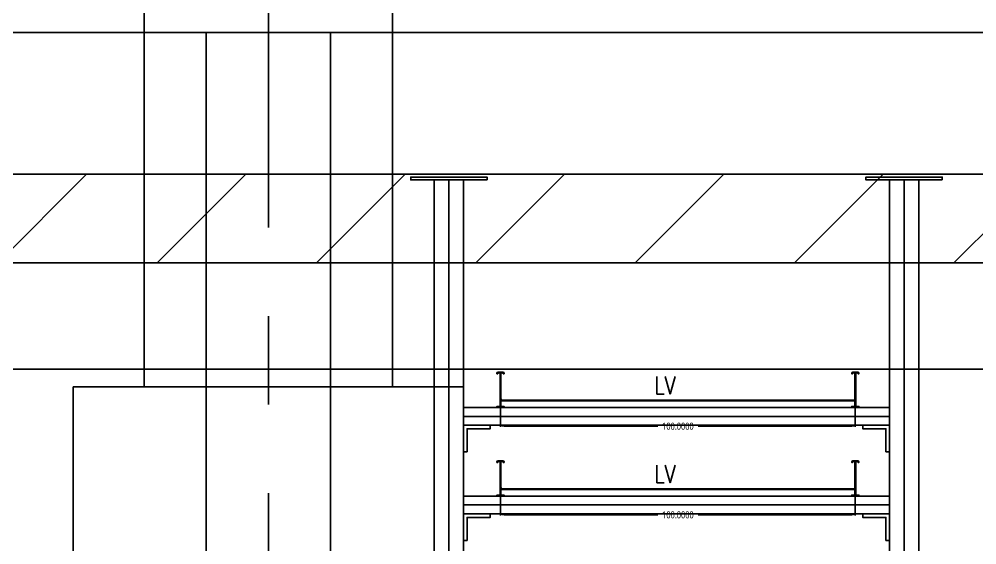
# Model space of a CAD drawing. Extents: x -3080 to 28500, y -1326 to 31609.
# Drawn here: x 22609.8 to 22879.6, y 26441.2 to 26589.5 of the extents above; entities that cross this region are included whole.
import ezdxf
from ezdxf.enums import TextEntityAlignment as Align
from ezdxf.xclip import XClip

# ---------------------------------------------------------------- set-up
doc = ezdxf.new("R2010")
doc.units = 0
doc.header["$LTSCALE"] = 100
doc.header["$XCLIPFRAME"] = 2
doc.linetypes.add('188K-SM-07-F10-MECH-CR PIPE-Y2257103$0$X-S-FAB_SL ALL$0$COL-CEN-LIN', pattern=[3.25, 2.5, -0.25, 0.25, -0.25])
for name, color, linetype in [('0-xref', 8, 'Continuous'), ('188K-SM-07-F10-MECH-CR PIPE-Y2257103$0$0-BG', 6, 'Continuous'), ('188K-SM-07-F10-MECH-CR PIPE-Y2257103$0$0-FIRE', 1, 'Continuous'), ('188K-SM-07-F10-MECH-CR PIPE-Y2257103$0$0-hookupzoom', 4, 'Continuous'), ('188K-SM-07-F10-MECH-CR PIPE-Y2257103$0$0-LV', 6, 'Continuous'), ('188K-SM-07-F10-MECH-CR PIPE-Y2257103$0$DIM', 3, 'Continuous'), ('188K-SM-07-F10-MECH-CR PIPE-Y2257103$0$SH-LINE-130', 2, 'Continuous'), ('188K-SM-07-F10-MECH-CR PIPE-Y2257103$0$UPW_PVDF', 7, 'Continuous'), ('188K-SM-07-F10-MECH-CR PIPE-Y2257103$0$X-S-FAB_SL ALL$0$ASP_8', 8, 'Continuous'), ('188K-SM-07-F10-MECH-CR PIPE-Y2257103$0$X-S-FAB_SL ALL$0$BEAM-S', 2, 'Continuous'), ('188K-SM-07-F10-MECH-CR PIPE-Y2257103$0$X-S-FAB_SL ALL$0$CCL', 15, '188K-SM-07-F10-MECH-CR PIPE-Y2257103$0$X-S-FAB_SL ALL$0$COL-CEN-LIN')]:
    doc.layers.add(name, color=color, linetype=linetype)
doc.styles.add('188K-SM-07-F10-MECH-CR PIPE-Y2257103$0$AA-TXT', font='romans.shx', dxfattribs={"bigfont": 'chineset.shx'})
doc.styles.add('188K-SM-07-F10-MECH-CR PIPE-Y2257103$0$Standard', font='', dxfattribs={"width": 0.8})
doc.styles.get('188K-SM-07-F10-MECH-CR PIPE-Y2257103$0$Standard').set_extended_font_data('Microsoft JhengHei')
doc.dimstyles.new('188K-SM-07-F10-MECH-CR PIPE-Y2257103$0$Standard', dxfattribs={"dimtxt": 0.18, "dimasz": 0.18, "dimexe": 0.18, "dimexo": 0.0625, "dimgap": 0.09, "dimtad": 0, "dimtih": 1, "dimtoh": 1, "dimdec": 4, "dimzin": 0, "dimdsep": 46, "dimtxsty": '188K-SM-07-F10-MECH-CR PIPE-Y2257103$0$Standard', "dimcen": 0.09, "dimadec": 0, "dimazin": 0, "dimtfac": 1, "dimtdec": 4, "dimtofl": 0, "dimtmove": 0, "dimatfit": 3, "dimfxl": 1, "dimtolj": 1, "dimtzin": 0, "dimarcsym": 0})

# ---------------------------------------------------------------- blocks, each defined once
blk = doc.blocks.new('188K-SM-07-F10-MECH-CR PIPE-Y2257103$0$X-S-FAB_SL ALL$0$A$Ceb448ab1')
at = {"layer": '188K-SM-07-F10-MECH-CR PIPE-Y2257103$0$X-S-FAB_SL ALL$0$CCL'}
blk.add_line((22680, 3600), (22680, 0), dxfattribs=at)
blk = doc.blocks.new('*U1541')
at = {"color": 241}
blk.add_lwpolyline([(17.5, 50), (-17.5, 50), (-17.5, 337.5), (17.5, 337.5)], close=True, dxfattribs=at)
blk = doc.blocks.new('188K-SM-07-F10-MECH-CR PIPE-Y2257103$0$X-S-FAB_SL ALL')
at = {"color": 241}
for p, q in [((-2628.521, -72748.977), (19076.479, -72748.977)), ((-2628.521, -72788.977), (19076.479, -72788.977))]:
    blk.add_line(p, q, dxfattribs=at)
at = {"layer": '188K-SM-07-F10-MECH-CR PIPE-Y2257103$0$X-S-FAB_SL ALL$0$ASP_8'}
for p, q in [((18171.479, -72848.977), (18171.479, -71981.477)), ((18241.479, -72848.977), (18241.479, -71981.477)), ((18151.479, -73033.977), (18151.479, -72848.977)), ((18261.479, -72848.977), (18151.479, -72848.977)), ((18261.479, -73033.977), (18261.479, -72848.977))]:
    blk.add_line(p, q, dxfattribs=at)
at = {"layer": '188K-SM-07-F10-MECH-CR PIPE-Y2257103$0$X-S-FAB_SL ALL$0$BEAM-S'}
blk.add_blockref('*U1541', (18206.479, -73086.477), dxfattribs=at)
at = {"layer": '188K-SM-07-F10-MECH-CR PIPE-Y2257103$0$X-S-FAB_SL ALL$0$CCL'}
blk.add_blockref('188K-SM-07-F10-MECH-CR PIPE-Y2257103$0$X-S-FAB_SL ALL$0$A$Ceb448ab1', (-4473.521, -73553.977), dxfattribs=at)
blk = doc.blocks.new('*D1546')
at = {"layer": '188K-SM-07-F10-MECH-CR PIPE-Y2257103$0$DIM', "color": 0, "lineweight": -2, "transparency": 16777216}
for p, q in [((0, -0.06), (0, -5.47)), ((100, -0.06), (100, -5.47)), ((1, -5.29), (44.3, -5.29)), ((99, -5.29), (55.7, -5.29))]:
    blk.add_line(p, q, dxfattribs=at)
at = {"layer": '188K-SM-07-F10-MECH-CR PIPE-Y2257103$0$DIM', "color": 0, "transparency": 16777216}
for points in [[(1, -5.13), (1, -5.46), (0, -5.29)], [(99, -5.13), (99, -5.46), (100, -5.29)]]:
    blk.add_solid(points, dxfattribs=at)
at = {"layer": 'DefPoints', "color": 0, "transparency": 16777216}
for p in [(0, 0), (100, 0), (100, -5.29)]:
    blk.add_point(p, dxfattribs=at)
at = {"layer": '188K-SM-07-F10-MECH-CR PIPE-Y2257103$0$DIM', "color": 0, "transparency": 16777216, "insert": (50, -5.29), "char_height": 2, "attachment_point": 5, "style": '188K-SM-07-F10-MECH-CR PIPE-Y2257103$0$Standard'}
blk.add_mtext('\\A1;100.0000', dxfattribs=at)
blk = doc.blocks.new('*U1545')
blk.add_lwpolyline([(0.12, 1.84), (0.12, 0.3), (1, 0.3), (1, 0), (-1, 0), (-1, 0.3), (-0.12, 0.3), (-0.12, 9.76), (-0.66, 9.76, 0.414213562), (-0.76, 9.66), (-0.76, 9.5), (-1, 9.5), (-1, 9.66, -0.414213562), (-0.66, 10), (0.66, 10, -0.414213562), (1, 9.66), (1, 9.5), (0.76, 9.5), (0.76, 9.66, 0.414213562), (0.66, 9.76), (0.12, 9.76), (0.12, 2.54, 0.414213562), (0.62, 2.04), (99.38, 2.04, 0.414213562), (99.88, 2.54), (99.88, 9.76), (99.34, 9.76, 0.414213562), (99.24, 9.66), (99.24, 9.5), (99, 9.5), (99, 9.66, -0.414213562), (99.34, 10), (100.66, 10, -0.414213562), (101, 9.66), (101, 9.5), (100.76, 9.5), (100.76, 9.66, 0.414213562), (100.66, 9.76), (100.12, 9.76), (100.12, 0.3), (101, 0.3), (101, 0), (99, 0), (99, 0.3), (99.88, 0.3), (99.88, 1.84)], format="xyb", close=True)
at = {"layer": '188K-SM-07-F10-MECH-CR PIPE-Y2257103$0$DIM'}
dim = blk.add_linear_dim(base=(100, -5.29392), p1=(0, 0), p2=(100, 0), dimstyle='188K-SM-07-F10-MECH-CR PIPE-Y2257103$0$Standard', override={"dimtxt": 2, "dimasz": 1, "dimfxl": 0.1}, dxfattribs=at)
dim.commit()
dim.dimension.update_dxf_attribs({"geometry": '*D1546', "text_midpoint": (50, -5.29392)})
blk = doc.blocks.new('188K-SM-07-F10-MECH-CR PIPE-Y2257103$0$PVD-1')
at = {"layer": '188K-SM-07-F10-MECH-CR PIPE-Y2257103$0$SH-LINE-130', "ltscale": 0.1}
for p, q in [((4014.24, -72856.48), (3894.24, -72856.48)), ((4014.24, -72881.48), (3894.24, -72881.48))]:
    blk.add_line(p, q, dxfattribs=at)
for points in [[(3900.86, -72789.78), (3879.36, -72789.78), (3879.36, -72788.98), (3900.86, -72788.98)], [(4029.12, -72789.78), (4007.62, -72789.78), (4007.62, -72788.98), (4029.12, -72788.98)], [(3885.98, -73013.98), (3885.98, -72789.78), (3890.11, -72789.78), (3890.11, -73013.98)], [(3894.24, -73013.98), (3894.24, -72789.78), (3890.11, -72789.78), (3890.11, -73013.98)], [(4014.24, -73013.98), (4014.24, -72789.78), (4018.37, -72789.78), (4018.37, -73013.98)], [(4022.5, -73013.98), (4022.5, -72789.78), (4018.37, -72789.78), (4018.37, -73013.98)], [(4014.24, -72858.98), (3894.24, -72858.98), (3894.24, -72853.98), (4014.24, -72853.98)], [(3894.24, -72858.98), (3901.74, -72858.98), (3901.74, -72859.98), (3895.24, -72859.98), (3895.24, -72866.48), (3894.24, -72866.48)], [(4014.24, -72858.98), (4006.74, -72858.98), (4006.74, -72859.98), (4013.24, -72859.98), (4013.24, -72866.48), (4014.24, -72866.48)], [(4014.24, -72883.98), (3894.24, -72883.98), (3894.24, -72878.98), (4014.24, -72878.98)], [(3894.24, -72883.98), (3901.74, -72883.98), (3901.74, -72884.98), (3895.24, -72884.98), (3895.24, -72891.48), (3894.24, -72891.48)], [(4014.24, -72883.98), (4006.74, -72883.98), (4006.74, -72884.98), (4013.24, -72884.98), (4013.24, -72891.48), (4014.24, -72891.48)]]:
    blk.add_lwpolyline(points, close=True, dxfattribs=at)
at = {"layer": '188K-SM-07-F10-MECH-CR PIPE-Y2257103$0$0-LV', "color": 5}
for p in [(3904.64, -72853.98), (3904.64, -72878.98)]:
    blk.add_blockref('*U1545', p, dxfattribs=at)
at = {"layer": '188K-SM-07-F10-MECH-CR PIPE-Y2257103$0$UPW_PVDF', "style": '188K-SM-07-F10-MECH-CR PIPE-Y2257103$0$AA-TXT', "width": 0.8}
for p in [(3948.01, -72847.72), (3948.01, -72872.72)]:
    blk.add_text('LV', height=5, dxfattribs=at).set_placement(p, align=Align.MIDDLE_LEFT)
blk = doc.blocks.new('188K-SM-07-F10-MECH-CR PIPE-Y2257103')
at = {"layer": '188K-SM-07-F10-MECH-CR PIPE-Y2257103$0$0-FIRE'}
h = blk.add_hatch(dxfattribs=at)
h.set_pattern_fill('ANSI31', color=256, scale=10)
h.set_pattern_definition([(45, (0, 99332.263), (-22.45064, 22.45064), [])])
h.paths.add_polyline_path([(23550, 26520.786), (1845, 26520.786), (1845, 26545.786), (23550, 26545.786)])
blk.add_lwpolyline([(23550, 26520.786), (1845, 26520.786), (1845, 26545.786), (23550, 26545.786)], close=True, dxfattribs=at)
at = {"layer": '188K-SM-07-F10-MECH-CR PIPE-Y2257103$0$0-hookupzoom'}
blk.add_lwpolyline([(23550, 26490.786), (1845, 26490.786), (1845, 26520.786), (23550, 26520.786)], close=True, dxfattribs=at)
ref = blk.add_blockref('188K-SM-07-F10-MECH-CR PIPE-Y2257103$0$X-S-FAB_SL ALL', (4473.521, 99334.763))
XClip(ref).set_block_clipping_path([(-7553.4648570136, -75341.9369645483), (24026.2025623869, -67725.7696244382)])
at = {"layer": '188K-SM-07-F10-MECH-CR PIPE-Y2257103$0$0-BG'}
blk.add_blockref('188K-SM-07-F10-MECH-CR PIPE-Y2257103$0$PVD-1', (18840.76, 99333.963), dxfattribs=at)

msp = doc.modelspace()

# ---------------------------------------------------------------- block references
at = {"layer": '0-xref'}
msp.add_blockref('188K-SM-07-F10-MECH-CR PIPE-Y2257103', (0, 0), dxfattribs=at)

doc.saveas('drawing.dxf')
